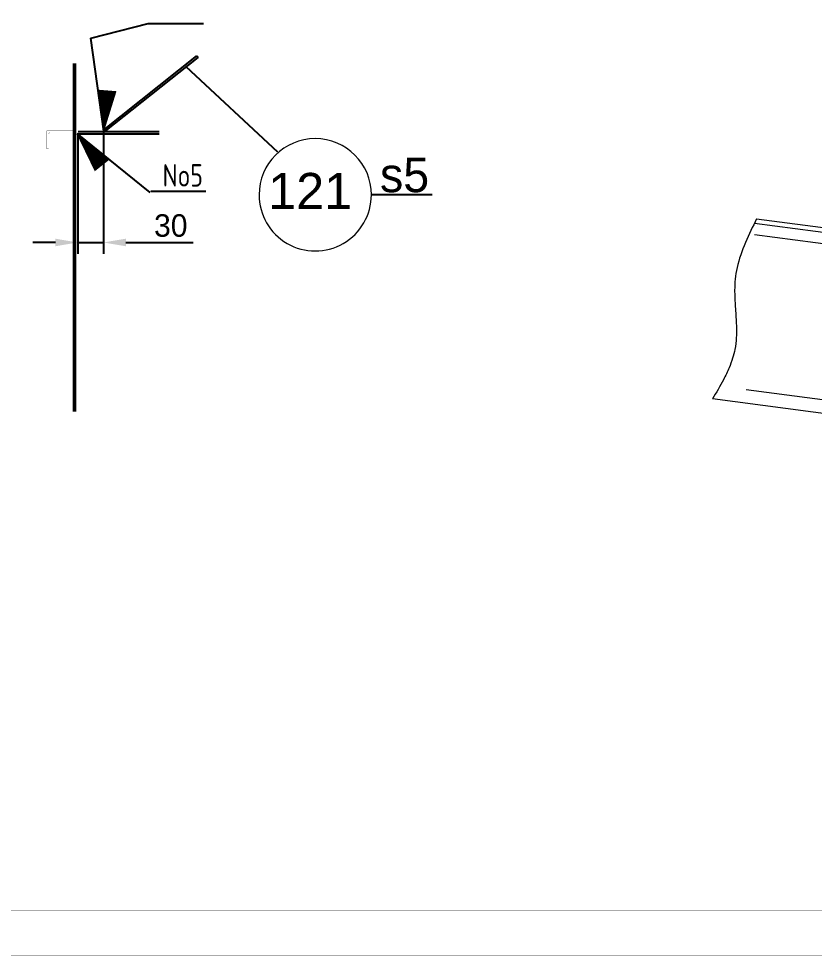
# Model space of a CAD drawing. Header units: millimetres. Extents: x 42007 to 66124, y -556 to 6894.
# Drawn here: x 59328 to 60213, y 273 to 1314 of the extents above; entities that cross this region are included whole.
import ezdxf
from ezdxf.enums import TextEntityAlignment as Align

# ---------------------------------------------------------------- set-up
doc = ezdxf.new("R2010")
doc.units = ezdxf.units.MM
for name, pattern in [('K5LT32769', [0]), ('K5LT32775', [0]), ('K5LT32782', [150, 100, -50]), ('K5LT32786', [25.318241, 20.818241, -1.5, 1.5, -1.5])]:
    doc.linetypes.add(name, pattern=pattern)
doc.layers.get('Defpoints').update_dxf_attribs({"color": 250})
doc.layers.add('pen_7', color=1, linetype='Continuous')
doc.styles.add('KTEXTSTYLE', font='GOST_AU.SHX', dxfattribs={"width": 0.96, "height": 5})
doc.styles.add('style5', font='arial.ttf', dxfattribs={"height": 3})
doc.dimstyles.new('ISO-10', dxfattribs={"dimscale": 10, "dimtxt": 2.5, "dimasz": 2.5, "dimexe": 1.25, "dimexo": 0, "dimtad": 1, "dimdec": 0, "dimtxsty": 'Standard', "dimcen": 2.5, "dimclrd": 7, "dimclre": 7, "dimclrt": 6, "dimadec": 0, "dimazin": 0, "dimtfac": 1, "dimtdec": 0, "dimtmove": 0, "dimatfit": 3, "dimfxl": 1, "dimarcsym": 0})

# ---------------------------------------------------------------- blocks, each defined once
blk = doc.blocks.new('*D424')
at = {"color": 7, "lineweight": -2, "transparency": 16777216}
for p, q in [((59422.6, 1188), (59422.6, 1053)), ((59394.2, 1186.7), (59394.2, 1053)), ((59369.2, 1065.5), (59344.2, 1065.5)), ((59394.2, 1065.5), (59422.6, 1065.5)), ((59447.6, 1065.5), (59522.6, 1065.5))]:
    blk.add_line(p, q, dxfattribs=at)
at = {"color": 7, "transparency": 16777216}
for points in [[(59369.2, 1069.7), (59369.2, 1061.3), (59394.2, 1065.5)], [(59447.6, 1069.7), (59447.6, 1061.3), (59422.6, 1065.5)]]:
    blk.add_solid(points, dxfattribs=at)
at = {"layer": 'Defpoints', "color": 0, "transparency": 16777216}
for p in [(59422.6, 1188), (59394.2, 1186.7), (59422.6, 1065.5)]:
    blk.add_point(p, dxfattribs=at)
at = {"color": 6, "transparency": 16777216, "insert": (59497.6, 1084.2), "char_height": 25, "attachment_point": 5}
blk.add_mtext('30', dxfattribs=at)

msp = doc.modelspace()

# ---------------------------------------------------------------- linework, layer by layer
at = {"color": 4}
for p, q in [((59408.529, 1292.8), (59472.501, 1308.914)), ((59472.501, 1308.914), (59533.89, 1308.914)), ((59423.091, 1189.353), (59408.529, 1292.8)), ((59422.598, 1190.464), (59526.55, 1272.956)), ((59424.294, 1188.771), (59528.228, 1271.249)), ((59526.54, 1272.966), (59528.23, 1271.246)), ((59389.725, 877.507), (59389.725, 1264.678)), ((59391.725, 877.507), (59391.725, 1264.678)), ((59394.487, 1188.955), (59484.487, 1188.955)), ((59392.988, 1186.768), (59474.287, 1121.163)), ((59394.487, 1186.388), (59484.487, 1186.388)), ((59475.262, 1122.439), (59536.65, 1122.439))]:
    msp.add_line(p, q, dxfattribs=at)
at = {"color": 0}
for p, q in [((59514.496, 1261.381), (59616.383, 1166.164)), ((59788.286, 1118.557), (59720.797, 1118.557))]:
    msp.add_line(p, q, dxfattribs=at)
at = {"color": 7, "linetype": 'K5LT32769', "lineweight": 18}
for p, q in [((60146.898, 1087.056), (60541.367, 1034.875)), ((60149.212, 1091.793), (60542.022, 1039.831)), ((60146.898, 1074.312), (60541.367, 1022.13)), ((60532.316, 834.33), (60100.276, 891.482))]:
    msp.add_line(p, q, dxfattribs=at)
at = {"color": 7, "linetype": 'K5LT32782', "lineweight": 18}
msp.add_line((60534.283, 849.201), (60108.428, 905.534), dxfattribs=at)
at = {"color": 7, "linetype": 'K5LT32769', "const_width": 0.18}
msp.add_lwpolyline([(56055.031, 272.675), (64465.031, 272.675), (64465.031, 6212.675), (56055.031, 6212.675)], close=True, dxfattribs=at)
at = {"color": 1, "linetype": 'K5LT32775', "true_color": 0xff0000, "const_width": 0.18}
msp.add_lwpolyline([(56255.031, 6162.675), (64415.031, 6162.675), (64415.031, 322.675), (56255.031, 322.675)], close=True, dxfattribs=at)
at = {"color": 4}
for points in [[(59423.611, 1189.871, 0, 20, 0), (59427.257, 1234.579, 20, 20, 0)], [(59392.963, 1186.034, 0, 20, 0), (59420.839, 1150.891, 20, 20, 0)]]:
    msp.add_lwpolyline(points, format="xyseb", dxfattribs=at)
at = {"color": 7, "linetype": 'K5LT32786', "const_width": 0.18}
msp.add_lwpolyline([(59389.725, 1189.678), (59389.725, 1188.678), (59389.432, 1187.971), (59388.725, 1187.678), (59363.725, 1187.678), (59362.725, 1187.41), (59361.993, 1186.678), (59361.725, 1185.678), (59361.725, 1170.678), (59361.432, 1169.971), (59360.725, 1169.678), (59359.725, 1169.678), (59359.725, 1189.678), (59389.725, 1189.678)], dxfattribs=at)
msp.add_lwpolyline([(59389.725, 1189.678), (59389.725, 1188.678), (59389.432, 1187.971), (59388.725, 1187.678), (59363.725, 1187.678), (59362.725, 1187.41), (59361.993, 1186.678), (59361.725, 1185.678), (59361.725, 1170.678), (59361.432, 1169.971), (59360.725, 1169.678), (59359.725, 1169.678), (59359.725, 1189.678), (59389.725, 1189.678)], dxfattribs=at)
at = {"color": 7, "linetype": 'K5LT32769', "lineweight": 18}
for start, end in [(0, 179.999977), (179.999977, 0)]:
    msp.add_arc((59658.297, 1118.557), 62.5, start, end, dxfattribs=at)
msp.add_open_spline([(60149.213, 1091.796), (60140.824, 1074.47), (60129.862, 1052.575), (60125.207, 1024.957), (60124.668, 1011.208), (60125.416, 995.48), (60126.803, 977.943), (60127.181, 961.193), (60125.642, 947.503), (60122.71, 936.29), (60118.47, 924.991), (60111.093, 909.81), (60104.431, 898.53), (60100.276, 891.482)], degree=3, knots=[0, 0, 0, 0, 3.61168574, 4.42052365, 5.17303613, 6.15588676, 7.33506008, 8.4329369, 9.25207979, 9.87775478, 10.57507787, 11.48424252, 13, 13, 13, 13], dxfattribs=at)

# ---------------------------------------------------------------- texts
at = {"color": 7, "attachment_point": 1}
for s, insert, char_height, style in [('{\\H12.8x;\\W0.965;s5}', (59730.352, 1159.842), 3, 'style5'), ('{\\H10x;\\W0.965;No5}', (59488.478, 1152.624), 2.5, 'KTEXTSTYLE')]:
    msp.add_mtext(s, dxfattribs=dict(at, insert=insert, char_height=char_height, style=style))
at = {"layer": 'pen_7', "color": 2, "linetype": 'Continuous', "style": 'style5'}
msp.add_text('121', height=40, dxfattribs=at).set_placement((59652.673, 1122.865), align=Align.MIDDLE_CENTER)

# ---------------------------------------------------------------- dimensions: what is measured, and where the dimension line sits
at = {"color": 4}
dim = msp.add_linear_dim(base=(59422.623, 1065.497), p1=(59394.17, 1186.676), p2=(59422.623, 1188.028), text='30', dimstyle='ISO-10', override={"dimfxl": 1.25}, dxfattribs=at)
dim.commit()
dim.dimension.update_dxf_attribs({"geometry": '*D424', "text_midpoint": (59497.623, 1084.247)})

doc.saveas('drawing.dxf')
